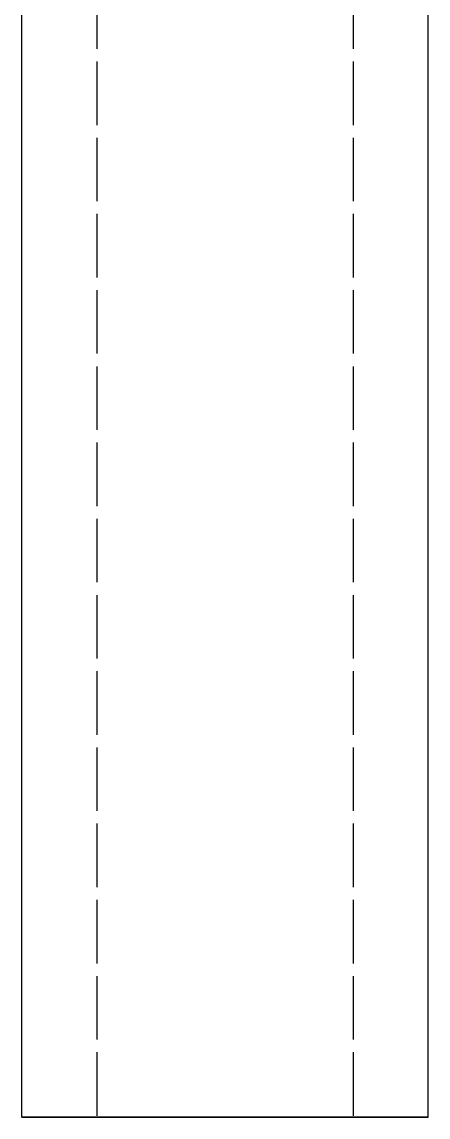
# Model space of a CAD drawing. Header units: millimetres. Extents: x -30 to 130, y -9 to 146.
# Drawn here: x 83.94 to 92.06, y 13 to 34.9 of the extents above; entities that cross this region are included whole.
import ezdxf

# ---------------------------------------------------------------- set-up
doc = ezdxf.new("R2010")
doc.units = ezdxf.units.MM
doc.linetypes.add('DASHED', pattern=[1.524, 1.27, -0.254])
doc.layers.add('HIDDEN', color=8, linetype='DASHED')
doc.layers.add('VISIBLE', color=7, linetype='CONTINUOUS')

msp = doc.modelspace()

# ---------------------------------------------------------------- linework, layer by layer
at = {"layer": 'HIDDEN'}
for points in [[(85.44, 46.3), (85.44, 13)], [(90.56, 46.3), (90.56, 13)], [(92.06, 13), (91.93111, 13), (91.80222, 13), (91.67333, 13), (91.54444, 13), (91.41556, 13), (91.28667, 13), (91.15778, 13), (91.02889, 13), (90.9, 13), (90.77111, 13), (90.64222, 13), (90.51333, 13), (90.38444, 13), (90.25556, 13), (90.12667, 13), (89.99778, 13), (89.86889, 13), (89.74, 13), (89.61111, 13), (89.48222, 13), (89.35333, 13), (89.22444, 13), (89.09556, 13), (88.96667, 13), (88.83778, 13), (88.70889, 13), (88.58, 13), (88.45111, 13), (88.32222, 13), (88.19333, 13), (88.06444, 13), (87.93556, 13), (87.80667, 13), (87.67778, 13), (87.54889, 13), (87.42, 13), (87.29111, 13), (87.16222, 13), (87.03333, 13), (86.90444, 13), (86.77556, 13), (86.64667, 13), (86.51778, 13), (86.38889, 13), (86.26, 13), (86.13111, 13), (86.00222, 13), (85.87333, 13), (85.74444, 13), (85.61556, 13), (85.48667, 13), (85.35778, 13), (85.22889, 13), (85.1, 13), (84.97111, 13), (84.84222, 13), (84.71333, 13), (84.58444, 13), (84.45556, 13), (84.32667, 13), (84.19778, 13), (84.06889, 13), (83.94, 13)], [(90.56, 13), (90.47873, 13), (90.39746, 13), (90.31619, 13), (90.23492, 13), (90.15365, 13), (90.07238, 13), (89.99111, 13), (89.90984, 13), (89.82857, 13), (89.7473, 13), (89.66603, 13), (89.58476, 13), (89.50349, 13), (89.42222, 13), (89.34095, 13), (89.25968, 13), (89.17841, 13), (89.09714, 13), (89.01587, 13), (88.9346, 13), (88.85333, 13), (88.77206, 13), (88.69079, 13), (88.60952, 13), (88.52825, 13), (88.44698, 13), (88.36571, 13), (88.28444, 13), (88.20317, 13), (88.1219, 13), (88.04063, 13), (87.95937, 13), (87.8781, 13), (87.79683, 13), (87.71556, 13), (87.63429, 13), (87.55302, 13), (87.47175, 13), (87.39048, 13), (87.30921, 13), (87.22794, 13), (87.14667, 13), (87.0654, 13), (86.98413, 13), (86.90286, 13), (86.82159, 13), (86.74032, 13), (86.65905, 13), (86.57778, 13), (86.49651, 13), (86.41524, 13), (86.33397, 13), (86.2527, 13), (86.17143, 13), (86.09016, 13), (86.00889, 13), (85.92762, 13), (85.84635, 13), (85.76508, 13), (85.68381, 13), (85.60254, 13), (85.52127, 13), (85.44, 13)], [(85.44, 13), (85.48063, 13), (85.52127, 13), (85.5619, 13), (85.60254, 13), (85.64317, 13), (85.68381, 13), (85.72444, 13), (85.76508, 13), (85.80571, 13), (85.84635, 13), (85.88698, 13), (85.92762, 13), (85.96825, 13), (86.00889, 13), (86.04952, 13), (86.09016, 13), (86.13079, 13), (86.17143, 13), (86.21206, 13), (86.2527, 13), (86.29333, 13), (86.33397, 13), (86.3746, 13), (86.41524, 13), (86.45587, 13), (86.49651, 13), (86.53714, 13), (86.57778, 13), (86.61841, 13), (86.65905, 13), (86.69968, 13), (86.74032, 13), (86.78095, 13), (86.82159, 13), (86.86222, 13), (86.90286, 13), (86.94349, 13), (86.98413, 13), (87.02476, 13), (87.0654, 13), (87.10603, 13), (87.14667, 13), (87.1873, 13), (87.22794, 13), (87.26857, 13), (87.30921, 13), (87.34984, 13), (87.39048, 13), (87.43111, 13), (87.47175, 13), (87.51238, 13), (87.55302, 13), (87.59365, 13), (87.63429, 13), (87.67492, 13), (87.71556, 13), (87.75619, 13), (87.79683, 13), (87.83746, 13), (87.8781, 13), (87.91873, 13), (87.95937, 13), (88, 13)], [(88, 13), (88.04063, 13), (88.08127, 13), (88.1219, 13), (88.16254, 13), (88.20317, 13), (88.24381, 13), (88.28444, 13), (88.32508, 13), (88.36571, 13), (88.40635, 13), (88.44698, 13), (88.48762, 13), (88.52825, 13), (88.56889, 13), (88.60952, 13), (88.65016, 13), (88.69079, 13), (88.73143, 13), (88.77206, 13), (88.8127, 13), (88.85333, 13), (88.89397, 13), (88.9346, 13), (88.97524, 13), (89.01587, 13), (89.05651, 13), (89.09714, 13), (89.13778, 13), (89.17841, 13), (89.21905, 13), (89.25968, 13), (89.30032, 13), (89.34095, 13), (89.38159, 13), (89.42222, 13), (89.46286, 13), (89.50349, 13), (89.54413, 13), (89.58476, 13), (89.6254, 13), (89.66603, 13), (89.70667, 13), (89.7473, 13), (89.78794, 13), (89.82857, 13), (89.86921, 13), (89.90984, 13), (89.95048, 13), (89.99111, 13), (90.03175, 13), (90.07238, 13), (90.11302, 13), (90.15365, 13), (90.19429, 13), (90.23492, 13), (90.27556, 13), (90.31619, 13), (90.35683, 13), (90.39746, 13), (90.4381, 13), (90.47873, 13), (90.51937, 13), (90.56, 13)]]:
    msp.add_lwpolyline(points, dxfattribs=at)
at = {"layer": 'VISIBLE'}
for points in [[(83.94, 13), (83.94, 43.6)], [(92.06, 13), (92.06, 43.6)], [(83.94, 13), (84.00444, 13), (84.06889, 13), (84.13333, 13), (84.19778, 13), (84.26222, 13), (84.32667, 13), (84.39111, 13), (84.45556, 13), (84.52, 13), (84.58444, 13), (84.64889, 13), (84.71333, 13), (84.77778, 13), (84.84222, 13), (84.90667, 13), (84.97111, 13), (85.03556, 13), (85.1, 13), (85.16444, 13), (85.22889, 13), (85.29333, 13), (85.35778, 13), (85.42222, 13), (85.48667, 13), (85.55111, 13), (85.61556, 13), (85.68, 13), (85.74444, 13), (85.80889, 13), (85.87333, 13), (85.93778, 13), (86.00222, 13), (86.06667, 13), (86.13111, 13), (86.19556, 13), (86.26, 13), (86.32444, 13), (86.38889, 13), (86.45333, 13), (86.51778, 13), (86.58222, 13), (86.64667, 13), (86.71111, 13), (86.77556, 13), (86.84, 13), (86.90444, 13), (86.96889, 13), (87.03333, 13), (87.09778, 13), (87.16222, 13), (87.22667, 13), (87.29111, 13), (87.35556, 13), (87.42, 13), (87.48444, 13), (87.54889, 13), (87.61333, 13), (87.67778, 13), (87.74222, 13), (87.80667, 13), (87.87111, 13), (87.93556, 13), (88, 13)], [(88, 13), (88.06444, 13), (88.12889, 13), (88.19333, 13), (88.25778, 13), (88.32222, 13), (88.38667, 13), (88.45111, 13), (88.51556, 13), (88.58, 13), (88.64444, 13), (88.70889, 13), (88.77333, 13), (88.83778, 13), (88.90222, 13), (88.96667, 13), (89.03111, 13), (89.09556, 13), (89.16, 13), (89.22444, 13), (89.28889, 13), (89.35333, 13), (89.41778, 13), (89.48222, 13), (89.54667, 13), (89.61111, 13), (89.67556, 13), (89.74, 13), (89.80444, 13), (89.86889, 13), (89.93333, 13), (89.99778, 13), (90.06222, 13), (90.12667, 13), (90.19111, 13), (90.25556, 13), (90.32, 13), (90.38444, 13), (90.44889, 13), (90.51333, 13), (90.57778, 13), (90.64222, 13), (90.70667, 13), (90.77111, 13), (90.83556, 13), (90.9, 13), (90.96444, 13), (91.02889, 13), (91.09333, 13), (91.15778, 13), (91.22222, 13), (91.28667, 13), (91.35111, 13), (91.41556, 13), (91.48, 13), (91.54444, 13), (91.60889, 13), (91.67333, 13), (91.73778, 13), (91.80222, 13), (91.86667, 13), (91.93111, 13), (91.99556, 13), (92.06, 13)]]:
    msp.add_lwpolyline(points, dxfattribs=at)

doc.saveas('drawing.dxf')
